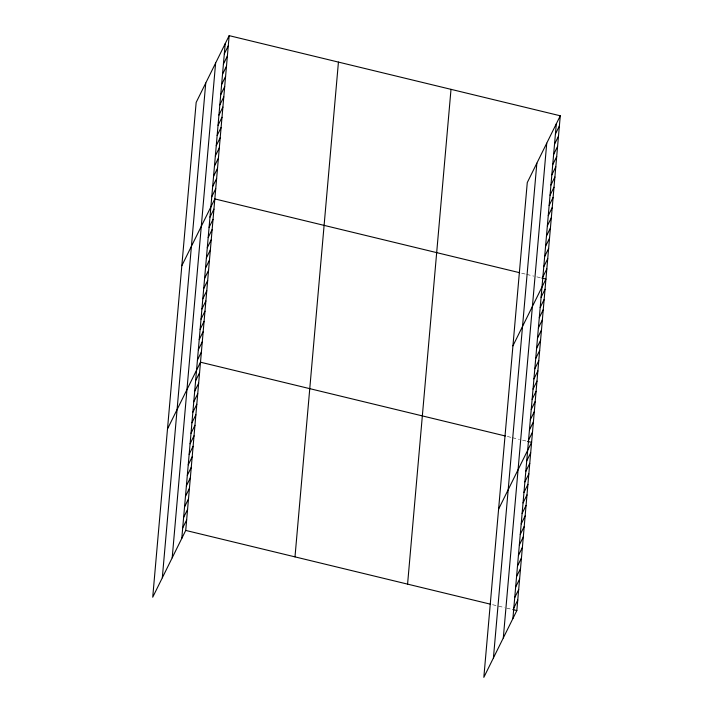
<?xml version="1.0" encoding="UTF-8"?>
<svg xmlns="http://www.w3.org/2000/svg" width="713" height="713" viewBox="0 0 713 713"><rect width="100%" height="100%" fill="white"/><g stroke="black" fill="none" stroke-linecap="round" stroke-linejoin="round"><path stroke-width="0.53" stroke-dasharray="3.56 2.67" d="M521.658 273.195L525.704 274.175M526.72 274.416L533.796 276.127M536.836 276.867L540.882 277.847M507.326 436.472L511.373 437.443M512.389 437.693L519.465 439.404M522.504 440.144L526.55 441.124M492.558 604.695L504.697 607.628M506.72 608.118L511.782 609.348"/><path stroke-width="1.07" d="M162.314 577.806L205.745 83.029M172.189 557.824L215.62 63.047M181.779 538.422L225.21 43.653M229.167 35.65L196.164 102.431L152.725 597.209L185.728 530.427L229.167 35.65L560.275 115.791L516.836 610.569L483.833 677.35L527.272 182.573L560.275 115.791M294.995 556.871L338.434 62.093M407.578 584.125L451.008 89.348M493.423 657.956L536.853 163.179M503.298 637.966L546.737 143.188M512.888 618.572L556.318 123.795M224.319 53.858L228.267 45.855M223.419 64.063L227.376 56.06M222.527 74.259L226.476 66.264M221.627 84.464L225.584 76.469M220.736 94.669L224.684 86.674M219.836 104.873L223.793 96.879M218.944 115.078L222.893 107.084M218.044 125.283L222.001 117.288M217.153 135.488L221.101 127.493M216.253 145.693L220.21 137.698M215.362 155.897L219.31 147.903M214.461 166.102L218.419 158.108M213.57 176.307L217.518 168.313M212.67 186.512L216.627 178.517M211.77 196.717L215.727 188.722M181.824 265.708L214.836 198.927L519.634 272.705M209.978 217.126L213.936 209.132M209.087 227.331L213.044 219.337M208.187 237.536L212.144 229.541M207.296 247.741L211.253 239.746M206.396 257.946L210.353 249.951M205.504 268.15L209.453 260.156M204.604 278.355L208.561 270.361M203.713 288.56L207.661 280.565M202.813 298.765L206.77 290.77M201.922 308.97L205.87 300.975M201.021 319.174L204.979 311.18M200.13 329.379L204.078 321.385M199.23 339.584L203.187 331.59M198.339 349.789L202.287 341.794M197.439 359.994L201.396 351.999M167.493 428.985L200.496 362.204L505.303 435.982M195.62 380.715L199.578 372.721M194.702 391.232L198.651 383.229M193.776 401.74L197.733 393.745M192.858 412.257L196.806 404.262M191.931 422.773L195.888 414.77M191.004 433.29L194.961 425.287M190.086 443.798L194.034 435.803M189.159 454.315L193.116 446.311M188.241 464.831L192.189 456.828M187.314 475.339L191.271 467.345M186.396 485.856L190.344 477.853M185.469 496.373L189.426 488.369M184.551 506.881L188.499 498.886M183.624 517.397L187.581 509.403M182.697 527.914L186.654 519.911M555.427 133.999L559.375 125.996M554.527 144.204L558.484 136.201M553.636 154.409L557.584 146.406M552.735 164.614L556.693 156.61M551.844 174.819L555.792 166.815M550.944 185.023L554.901 177.02M550.053 195.228L554.001 187.225M549.153 205.433L553.11 197.43M548.261 215.638L552.21 207.635M547.361 225.843L551.318 217.839M546.47 236.048L550.418 228.044M545.57 246.252L549.527 238.249M544.679 256.457L548.627 248.454M543.778 266.662L547.736 258.659M542.887 276.867L546.835 268.863M512.932 345.85L545.944 279.068L541.898 278.088M541.087 297.276L545.044 289.273M540.196 307.481L544.153 299.478M539.295 317.686L543.253 309.683M538.404 327.891L542.361 319.887M537.504 338.096L541.461 330.092M536.613 348.3L540.57 340.297M535.713 358.505L539.67 350.502M534.821 368.71L538.77 360.707M533.921 378.915L537.878 370.912M533.03 389.12L536.978 381.116M532.13 399.325L536.087 391.321M531.238 409.529L535.187 401.526M530.338 419.734L534.295 411.731M529.447 429.939L533.395 421.936M528.547 440.144L532.504 432.14M498.601 509.127L531.604 442.345L527.558 441.365M526.729 460.856L530.686 452.862M525.811 471.373L529.759 463.37M524.884 481.89L528.841 473.887M523.966 492.398L527.914 484.403M523.039 502.915L526.996 494.911M522.112 513.431L526.069 505.428M521.194 523.939L525.142 515.945M520.267 534.456L524.224 526.461M519.349 544.973L523.297 536.969M518.422 555.48L522.379 547.486M517.504 565.997L521.453 558.003M516.577 576.514L520.535 568.511M515.659 587.031L519.608 579.027M514.733 597.539L518.69 589.544M513.806 608.055L517.763 600.052M185.728 530.427L490.535 604.205M512.79 609.588L516.836 610.569"/></g></svg>
